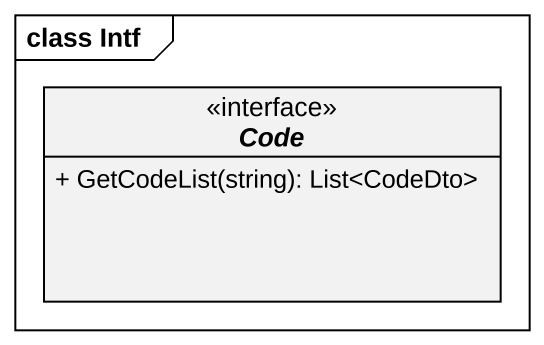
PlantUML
@startuml
mainframe class Intf
hide circle
hide empty members
skinparam classAttributeIconSize 0
interface Code {
  + GetCodeList(string): List<CodeDto>
}
@enduml
